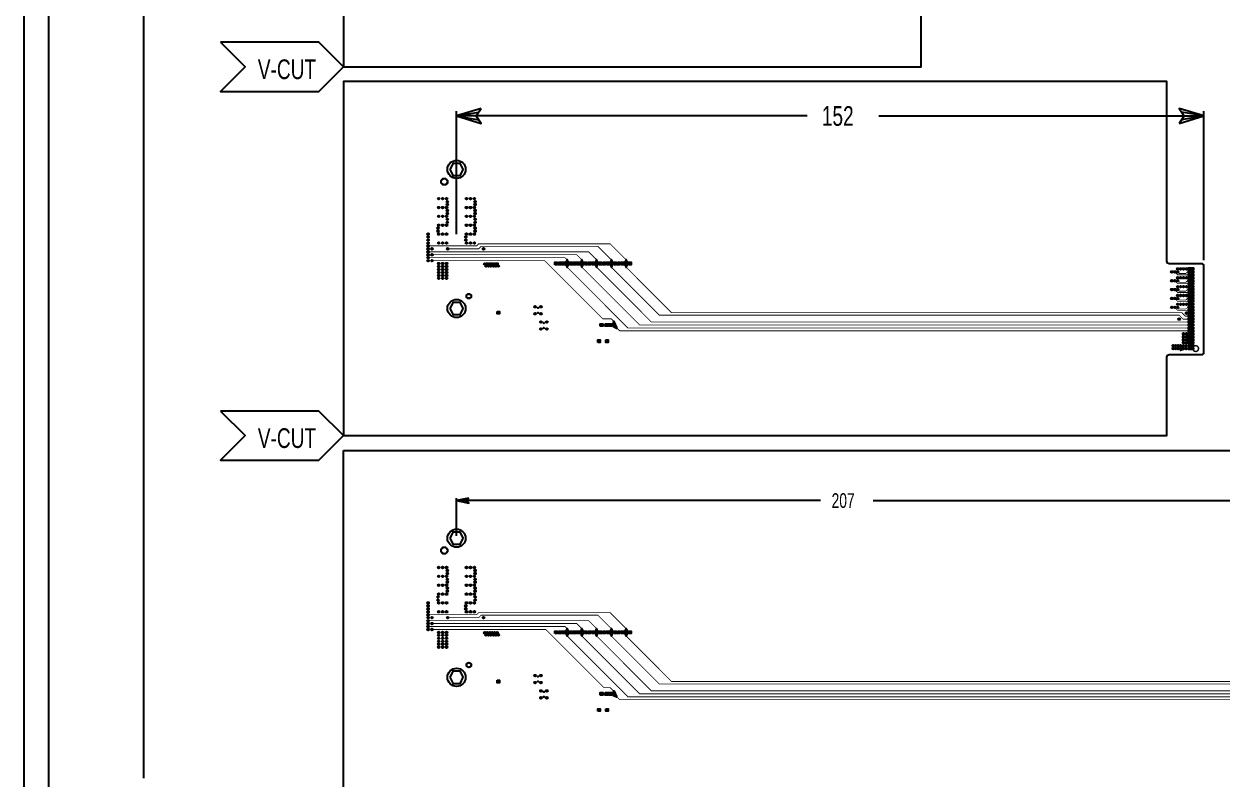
# Model space of a CAD drawing. Extents: x -65 to 700, y -155 to 755.
# Drawn here: x -65 to 178.7, y 230.2 to 383.7 of the extents above; entities that cross this region are included whole.
import ezdxf
from ezdxf.enums import TextEntityAlignment as Align

# ---------------------------------------------------------------- set-up
doc = ezdxf.new("R2010")
doc.units = 0
for name, color, linetype in [('BOARD_GEOMETRY_DIMENSION', 212, 'CONTINUOUS'), ('BOARD_GEOMETRY_OUTLINE', 254, 'CONTINUOUS'), ('DRAWING_FORMAT_OUTLINE', 85, 'CONTINUOUS'), ('ETCH_BOTTOM', 30, 'CONTINUOUS'), ('MANUFACTURING_NCBACKDRILL-1-4', 85, 'CONTINUOUS'), ('MANUFACTURING_NCBACKDRILL-16-4', 85, 'CONTINUOUS'), ('MANUFACTURING_NCBACKDRILL-16-6', 85, 'CONTINUOUS'), ('MANUFACTURING_NCLEGEND-1-16', 85, 'CONTINUOUS'), ('PACKAGE_GEOMETRY_ASSEMBLY_BOTTO', 13, 'CONTINUOUS'), ('PACKAGE_GEOMETRY_SILKSCREEN_BOT', 6, 'CONTINUOUS'), ('PIN_BOTTOM', 30, 'CONTINUOUS'), ('VIA_CLASS_BOTTOM', 30, 'CONTINUOUS')]:
    doc.layers.add(name, color=color, linetype=linetype)

# ---------------------------------------------------------------- blocks, each defined once
blk = doc.blocks.new('FIGURE_SQUARE')
blk.add_lwpolyline([(-0.5, -0.5), (-0.5, 0.5), (0.5, 0.5), (0.5, -0.5)], close=True)
blk = doc.blocks.new('FIGURE_CROSS')
for points in [[(-0.5, 0), (0.5, 0)], [(0, 0.5), (0, -0.5)]]:
    blk.add_lwpolyline(points)
blk = doc.blocks.new('FIGURE_HEX')
blk.add_lwpolyline([(-0.5, 0), (-0.25, 0.5), (0.25, 0.5), (0.5, 0), (0.25, -0.5), (-0.25, -0.5)], close=True)
blk = doc.blocks.new('FIGURE_OCT')
blk.add_lwpolyline([(-0.5, -0.2071), (-0.5, 0.2071), (-0.2071, 0.5), (0.2071, 0.5), (0.5, 0.2071), (0.5, -0.2071), (0.2071, -0.5), (-0.2071, -0.5)], close=True)

msp = doc.modelspace()

# ---------------------------------------------------------------- linework, layer by layer
at = {"layer": 'BOARD_GEOMETRY_DIMENSION'}
for points in [[(-40.6, 230.35), (-40.6, 522)], [(23, 365), (27.5, 364.25), (27, 365), (23, 365), (27.5, 365.75), (28, 366.5)], [(28, 366.5), (23, 365), (28, 363.5), (27, 365), (28, 366.5)], [(23, 341), (23, 366)], [(170, 363.5), (175, 365), (170, 366.5), (171, 365), (170, 363.5)], [(175, 365), (170.5, 365.75), (171, 365), (175, 365), (170.5, 364.25), (170, 363.5)], [(175, 335.705), (175, 366)], [(94.3144, 365), (23, 365)], [(108.9144, 365), (175, 365)], [(23, 286.8), (25.25, 286.55), (25, 286.8), (23, 286.8), (25.25, 287.05), (25.5, 287.3)], [(25.5, 287.3), (23, 286.8), (25.5, 286.3), (25, 286.8), (25.5, 287.3)], [(23, 279.64), (23, 287.3)], [(97.05, 286.8), (23, 286.8)], [(107.75, 286.8), (230, 286.8)]]:
    msp.add_lwpolyline(points, dxfattribs=at)
at = {"layer": 'BOARD_GEOMETRY_OUTLINE'}
for points in [[(0, 375), (117.5, 375), (117.5, 390.975, -0.429311), (118, 391.475), (124.75, 391.475), (125, 391.725), (125, 409.705), (124.75, 409.955), (118, 409.955, -0.410035), (117.5, 410.455), (117.5, 447), (0, 447)], [(0, 300), (167.5, 300), (167.5, 315.975, -0.429311), (168, 316.475), (174.75, 316.475), (175, 316.725), (175, 334.705), (174.75, 334.955), (168, 334.955, -0.410035), (167.5, 335.455), (167.5, 372), (0, 372)], [(0, 297), (222.5, 297), (222.5, 260.455, 0.410035), (223, 259.955), (229.75, 259.955), (230, 259.705), (230, 241.725), (229.75, 241.475), (223, 241.475, 0.006409), (222.9875, 241.4752, 0.414214), (222.4998, 240.9875, 0.006409), (222.5, 240.975), (222.5, 225), (0, 225)]]:
    msp.add_lwpolyline(points, format="xyb", close=True, dxfattribs=at)
for points in [[(-25, 380), (-20, 375), (-25, 370), (-5, 370), (0, 375), (-5, 380)], [(-25, 305), (-20, 300), (-25, 295), (-5, 295), (0, 300), (-5, 305)]]:
    msp.add_lwpolyline(points, close=True, dxfattribs=at)
at = {"layer": 'DRAWING_FORMAT_OUTLINE'}
for points in [[(-65, -155), (700, -155), (700, 755), (-65, 755)], [(-60, -150), (695, -150), (695, 750), (-60, 750)]]:
    msp.add_lwpolyline(points, close=True, dxfattribs=at)
at = {"layer": 'ETCH_BOTTOM'}
for points, const_width in [([(57.5, 335), (57.5, 335.75), (54.25, 339), (27.5, 339), (27.085, 338.585), (17.22, 338.585)], 0.169), ([(17.22, 337.385), (49.865, 337.385), (51.5, 335.75), (51.5, 335)], 0.169), ([(18, 336.785), (47.465, 336.785), (48.5, 335.75), (48.5, 335)], 0.169), ([(54.5, 335), (54.5, 335.75), (51.75, 338.5), (28, 338.5), (27.485, 337.985), (21.2, 337.985)], 0.169), ([(17.22, 336.185), (45.065, 336.185), (45.5, 335.75), (45.5, 335)], 0.169), ([(55.0146, 322.4854), (55.0146, 323.2354), (54.5, 323.75), (52.75, 323.75), (40.915, 335.585), (18, 335.585)], 0.169), ([(45.5, 335), (45.5, 334.25), (57.85, 321.9), (58.6, 321.9)], 0.169), ([(48.5, 335), (48.5, 334.25), (60.25, 322.5), (61, 322.5)], 0.169), ([(51.5, 335), (51.5, 334.25), (62.65, 323.1), (63.4, 323.1)], 0.169), ([(65, 324.5), (64.25, 324.5), (54.5, 334.25), (54.5, 335)], 0.169), ([(67.5, 325), (66.75, 325), (57.5, 334.25), (57.5, 335)], 0.169), ([(172.43, 333.9), (171.5, 333.9)], 0.169), ([(169.1, 333.3), (169.7, 332.7), (172.43, 332.7)], 0.171), ([(169.1, 331.5), (169.7, 330.9), (172.43, 330.9)], 0.171), ([(172.43, 333.3), (171.6805, 333.3), (171.3665, 332.986), (170.014, 332.986), (169.7, 333.3)], 0.171), ([(172.43, 331.5), (171.6805, 331.5), (171.3665, 331.186), (170.014, 331.186), (169.7, 331.5)], 0.171), ([(172.43, 332.1), (171.5, 332.1)], 0.169), ([(169.1, 329.7), (169.7, 329.1), (172.43, 329.1)], 0.171), ([(172.43, 329.7), (171.6805, 329.7), (171.3665, 329.386), (170.014, 329.386), (169.7, 329.7)], 0.171), ([(172.43, 330.3), (171.5, 330.3)], 0.169), ([(169.1, 327.9), (169.7, 327.3), (172.43, 327.3)], 0.171), ([(172.43, 327.9), (171.6805, 327.9), (171.3665, 327.586), (170.014, 327.586), (169.7, 327.9)], 0.171), ([(172.43, 328.5), (171.5, 328.5)], 0.169), ([(172.43, 326.7), (171.5, 326.7)], 0.169), ([(160, 324.5), (65, 324.5)], 0.169), ([(162.5, 325), (67.5, 325)], 0.169), ([(172.43, 323.7), (170.8025, 323.7), (170.0025, 324.5), (160, 324.5)], 0.169), ([(172.43, 324.3), (171.2582, 324.3), (170.5582, 325), (162.5, 325)], 0.169), ([(169.1, 326.1), (169.7, 325.5), (172.43, 325.5)], 0.127), ([(172.43, 326.1), (171.7165, 326.1), (171.3835, 325.767), (169.8106, 325.767), (169.6786, 325.899), (169.6786, 326.0786), (169.7, 326.1)], 0.127), ([(172.43, 324.9), (171.5, 324.9)], 0.169), ([(55.0146, 322.4854), (56.2, 321.3)], 0.169), ([(153.6, 321.9), (58.6, 321.9)], 0.169), ([(156, 322.5), (61, 322.5)], 0.169), ([(158.4, 323.1), (63.4, 323.1)], 0.169), ([(153.6, 321.9), (172.43, 321.9)], 0.169), ([(156, 322.5), (172.43, 322.5)], 0.169), ([(158.4, 323.1), (172.43, 323.1)], 0.169), ([(151.2, 321.3), (56.2, 321.3)], 0.169), ([(151.2, 321.3), (172.43, 321.3)], 0.169), ([(171.5, 320.7), (170.9, 320.7)], 0.169), ([(172.43, 320.7), (171.5, 320.7)], 0.169), ([(172.43, 320.1), (171.5, 320.1)], 0.169), ([(172.43, 319.5), (171.5, 319.5)], 0.169), ([(172.43, 320.7), (172.43, 320.1)], 0.169), ([(172.43, 320.1), (172.43, 319.5)], 0.169), ([(172.43, 319.5), (172.43, 318.9)], 0.169), ([(171.5, 318.9), (170.9, 318.9)], 0.169), ([(172.43, 318.9), (171.5, 318.9)], 0.169), ([(172.43, 318.9), (172.43, 318.3)], 0.169), ([(172.43, 318.3), (172.43, 317.7)], 0.169), ([(57.5, 260), (57.5, 260.75), (54.25, 264), (27.5, 264), (27.085, 263.585), (17.22, 263.585)], 0.169), ([(54.5, 260), (54.5, 260.75), (51.75, 263.5), (28, 263.5), (27.485, 262.985), (21.2, 262.985)], 0.169), ([(17.22, 262.385), (49.865, 262.385), (51.5, 260.75), (51.5, 260)], 0.169), ([(17.22, 261.185), (45.065, 261.185), (45.5, 260.75), (45.5, 260)], 0.169), ([(18, 261.785), (47.465, 261.785), (48.5, 260.75), (48.5, 260)], 0.169), ([(18, 260.585), (41.165, 260.585), (53, 248.75), (54.25, 248.75), (55.0146, 247.9854), (55.0146, 247.4854)], 0.169), ([(227.43, 246.9), (57.85, 246.9), (45.5, 259.25), (45.5, 260)], 0.169), ([(227.43, 247.5), (60.25, 247.5), (48.5, 259.25), (48.5, 260)], 0.169), ([(227.43, 248.1), (62.65, 248.1), (51.5, 259.25), (51.5, 260)], 0.169), ([(54.5, 260), (54.5, 259.25), (64.25, 249.5), (225.0025, 249.5), (225.8025, 248.7), (227.43, 248.7)], 0.169), ([(227.43, 249.3), (226.2582, 249.3), (225.5582, 250), (66.75, 250), (57.5, 259.25), (57.5, 260)], 0.169), ([(227.43, 246.3), (56.2, 246.3), (55.0146, 247.4854)], 0.169)]:
    msp.add_lwpolyline(points, dxfattribs=dict(at, const_width=const_width))
for points in [[(45.4284, 335.6942), (45.25, 335.25), (45.5, 334.9789), (45.75, 335.25), (45.5716, 335.6942, 0.55392)], [(45.5716, 334.3058), (45.75, 334.75), (45.5, 335.0211), (45.25, 334.75), (45.4284, 334.3058, 0.55392)], [(48.4284, 335.6942), (48.25, 335.25), (48.5, 334.9789), (48.75, 335.25), (48.5716, 335.6942, 0.55392)], [(48.5716, 334.3058), (48.75, 334.75), (48.5, 335.0211), (48.25, 334.75), (48.4284, 334.3058, 0.55392)], [(51.4284, 335.6942), (51.25, 335.25), (51.5, 334.9789), (51.75, 335.25), (51.5716, 335.6942, 0.55392)], [(51.5716, 334.3058), (51.75, 334.75), (51.5, 335.0211), (51.25, 334.75), (51.4284, 334.3058, 0.55392)], [(54.4284, 335.6942), (54.25, 335.25), (54.5, 334.9789), (54.75, 335.25), (54.5716, 335.6942, 0.55392)], [(54.5716, 334.3058), (54.75, 334.75), (54.5, 335.0211), (54.25, 334.75), (54.4284, 334.3058, 0.55392)], [(57.4284, 335.6942), (57.25, 335.25), (57.5, 334.9789), (57.75, 335.25), (57.5716, 335.6942, 0.55392)], [(57.5716, 334.3058), (57.75, 334.75), (57.5, 335.0211), (57.25, 334.75), (57.4284, 334.3058, 0.55392)], [(54.943, 323.1796), (54.7646, 322.7354), (55.0146, 322.4643), (55.2646, 322.7354), (55.0862, 323.1796, 0.55392)], [(55.6375, 321.971), (55.2646, 322.7354), (54.9997, 322.5003), (54.7646, 322.2354), (55.529, 321.8625, 0.640781)], [(45.4284, 260.6942), (45.25, 260.25), (45.5, 259.9789), (45.75, 260.25), (45.5716, 260.6942, 0.55392)], [(45.5716, 259.3058), (45.75, 259.75), (45.5, 260.0211), (45.25, 259.75), (45.4284, 259.3058, 0.55392)], [(48.4284, 260.6942), (48.25, 260.25), (48.5, 259.9789), (48.75, 260.25), (48.5716, 260.6942, 0.55392)], [(48.5716, 259.3058), (48.75, 259.75), (48.5, 260.0211), (48.25, 259.75), (48.4284, 259.3058, 0.55392)], [(51.4284, 260.6942), (51.25, 260.25), (51.5, 259.9789), (51.75, 260.25), (51.5716, 260.6942, 0.55392)], [(51.5716, 259.3058), (51.75, 259.75), (51.5, 260.0211), (51.25, 259.75), (51.4284, 259.3058, 0.55392)], [(54.4284, 260.6942), (54.25, 260.25), (54.5, 259.9789), (54.75, 260.25), (54.5716, 260.6942, 0.55392)], [(54.5716, 259.3058), (54.75, 259.75), (54.5, 260.0211), (54.25, 259.75), (54.4284, 259.3058, 0.55392)], [(57.4284, 260.6942), (57.25, 260.25), (57.5, 259.9789), (57.75, 260.25), (57.5716, 260.6942, 0.55392)], [(57.5716, 259.3058), (57.75, 259.75), (57.5, 260.0211), (57.25, 259.75), (57.4284, 259.3058, 0.55392)], [(54.9551, 248.043), (54.7646, 247.7354), (55.0146, 247.4643), (55.2646, 247.7354), (55.0741, 248.043, 0.411765)], [(55.6375, 246.971), (55.2646, 247.7354), (54.9997, 247.5003), (54.7646, 247.2354), (55.529, 246.8625, 0.640781)]]:
    msp.add_lwpolyline(points, format="xyb", close=True, dxfattribs=at)
for points in [[(170.8, 320.8), (172.8, 320.8), (172.8, 317.65), (172.05, 317.65), (172.05, 318.8), (170.8, 318.8)], [(171.8, 320.2), (171.8, 320.6), (172.05, 320.6), (172.05, 320.2)], [(171.8, 319.6), (171.8, 320), (172.05, 320), (172.05, 319.6)], [(171.8, 319), (171.8, 319.4), (172.05, 319.4), (172.05, 319)]]:
    msp.add_lwpolyline(points, close=True, dxfattribs=at)
at = {"layer": 'PACKAGE_GEOMETRY_ASSEMBLY_BOTTO', "const_width": 0.3}
msp.add_lwpolyline([(173.9431, 317.7, 1), (172.7769, 317.7, 1), (173.9431, 317.7)], format="xyb", dxfattribs=at)
at = {"layer": 'PACKAGE_GEOMETRY_SILKSCREEN_BOT', "const_width": 0.2}
for points in [[(171.4237, 317.7189), (170.1737, 318.2189)], [(170.1737, 318.2189), (170.1737, 317.2189)], [(170.1737, 317.2189), (171.4237, 317.7189)], [(171.4237, 317.7189), (170.2237, 318.0689)], [(170.2237, 318.0689), (170.2237, 317.4189)], [(170.2237, 317.4189), (171.1237, 317.7189)], [(171.1237, 317.7189), (170.3237, 317.9189)], [(170.3237, 317.9189), (170.3237, 317.5689)], [(170.3237, 317.5689), (170.8737, 317.7189)], [(170.8737, 317.7189), (170.3737, 317.7189)]]:
    msp.add_lwpolyline(points, dxfattribs=at)
at = {"layer": 'PIN_BOTTOM'}
for points in [[(43.7501, 335.25), (44.2501, 335.25), (44.2501, 334.75), (43.7501, 334.75)], [(45.25, 335.25), (45.75, 335.25), (45.75, 334.75), (45.25, 334.75)], [(46.75, 335.25), (47.25, 335.25), (47.25, 334.75), (46.75, 334.75)], [(48.25, 335.25), (48.75, 335.25), (48.75, 334.75), (48.25, 334.75)], [(49.7501, 335.25), (50.2501, 335.25), (50.2501, 334.75), (49.7501, 334.75)], [(51.25, 335.25), (51.75, 335.25), (51.75, 334.75), (51.25, 334.75)], [(52.75, 335.25), (53.25, 335.25), (53.25, 334.75), (52.75, 334.75)], [(54.25, 335.25), (54.75, 335.25), (54.75, 334.75), (54.25, 334.75)], [(55.7501, 335.25), (56.2501, 335.25), (56.2501, 334.75), (55.7501, 334.75)], [(57.25, 335.25), (57.75, 335.25), (57.75, 334.75), (57.25, 334.75)], [(172.93, 333.71), (171.93, 333.71), (171.93, 334.09), (172.93, 334.09)], [(172.93, 333.11), (171.93, 333.11), (171.93, 333.49), (172.93, 333.49)], [(172.93, 332.51), (171.93, 332.51), (171.93, 332.89), (172.93, 332.89)], [(172.93, 331.91), (171.93, 331.91), (171.93, 332.29), (172.93, 332.29)], [(172.93, 331.31), (171.93, 331.31), (171.93, 331.69), (172.93, 331.69)], [(172.93, 330.71), (171.93, 330.71), (171.93, 331.09), (172.93, 331.09)], [(172.93, 330.11), (171.93, 330.11), (171.93, 330.49), (172.93, 330.49)], [(172.93, 329.51), (171.93, 329.51), (171.93, 329.89), (172.93, 329.89)], [(172.93, 328.91), (171.93, 328.91), (171.93, 329.29), (172.93, 329.29)], [(172.93, 328.31), (171.93, 328.31), (171.93, 328.69), (172.93, 328.69)], [(172.93, 327.71), (171.93, 327.71), (171.93, 328.09), (172.93, 328.09)], [(172.93, 327.11), (171.93, 327.11), (171.93, 327.49), (172.93, 327.49)], [(172.93, 326.51), (171.93, 326.51), (171.93, 326.89), (172.93, 326.89)], [(31.25, 325.25), (31.75, 325.25), (31.75, 324.75), (31.25, 324.75)], [(172.93, 325.91), (171.93, 325.91), (171.93, 326.29), (172.93, 326.29)], [(172.93, 325.31), (171.93, 325.31), (171.93, 325.69), (172.93, 325.69)], [(172.93, 324.71), (171.93, 324.71), (171.93, 325.09), (172.93, 325.09)], [(172.93, 324.11), (171.93, 324.11), (171.93, 324.49), (172.93, 324.49)], [(53.2497, 322.7504), (53.7497, 322.7504), (53.7497, 322.2504), (53.2497, 322.2504)], [(54.7646, 322.7354), (55.2646, 322.7354), (55.2646, 322.2354), (54.7646, 322.2354)], [(172.93, 323.51), (171.93, 323.51), (171.93, 323.89), (172.93, 323.89)], [(172.93, 322.91), (171.93, 322.91), (171.93, 323.29), (172.93, 323.29)], [(172.93, 322.31), (171.93, 322.31), (171.93, 322.69), (172.93, 322.69)], [(172.93, 321.71), (171.93, 321.71), (171.93, 322.09), (172.93, 322.09)], [(53.35, 319.45), (53.85, 319.45), (53.85, 318.95), (53.35, 318.95)], [(172.93, 321.11), (171.93, 321.11), (171.93, 321.49), (172.93, 321.49)], [(172.93, 320.51), (171.93, 320.51), (171.93, 320.89), (172.93, 320.89)], [(172.93, 319.91), (171.93, 319.91), (171.93, 320.29), (172.93, 320.29)], [(172.93, 319.31), (171.93, 319.31), (171.93, 319.69), (172.93, 319.69)], [(172.93, 318.71), (171.93, 318.71), (171.93, 319.09), (172.93, 319.09)], [(172.93, 318.11), (171.93, 318.11), (171.93, 318.49), (172.93, 318.49)], [(172.93, 317.51), (171.93, 317.51), (171.93, 317.89), (172.93, 317.89)], [(43.7501, 260.25), (44.2501, 260.25), (44.2501, 259.75), (43.7501, 259.75)], [(45.25, 260.25), (45.75, 260.25), (45.75, 259.75), (45.25, 259.75)], [(46.75, 260.25), (47.25, 260.25), (47.25, 259.75), (46.75, 259.75)], [(48.25, 260.25), (48.75, 260.25), (48.75, 259.75), (48.25, 259.75)], [(49.7501, 260.25), (50.2501, 260.25), (50.2501, 259.75), (49.7501, 259.75)], [(51.25, 260.25), (51.75, 260.25), (51.75, 259.75), (51.25, 259.75)], [(52.75, 260.25), (53.25, 260.25), (53.25, 259.75), (52.75, 259.75)], [(54.25, 260.25), (54.75, 260.25), (54.75, 259.75), (54.25, 259.75)], [(55.7501, 260.25), (56.2501, 260.25), (56.2501, 259.75), (55.7501, 259.75)], [(57.25, 260.25), (57.75, 260.25), (57.75, 259.75), (57.25, 259.75)], [(31.25, 250.25), (31.75, 250.25), (31.75, 249.75), (31.25, 249.75)], [(53.2497, 247.7504), (53.7497, 247.7504), (53.7497, 247.2504), (53.2497, 247.2504)], [(54.7646, 247.7354), (55.2646, 247.7354), (55.2646, 247.2354), (54.7646, 247.2354)], [(53.35, 244.45), (53.85, 244.45), (53.85, 243.95), (53.35, 243.95)]]:
    msp.add_lwpolyline(points, close=True, dxfattribs=at)
for centre, radius in [((23, 354.14), 1.85), ((20.5, 351.64), 0.65), ((23, 325.86), 1.85), ((25.5, 328.36), 0.5), ((39.5662, 326.009), 0.075), ((39.5662, 324.991), 0.075), ((40.7639, 322.9), 0.075), ((40.7639, 321.882), 0.075), ((23, 279.14), 1.85), ((20.5, 276.64), 0.65), ((25.5, 253.36), 0.5), ((23, 250.86), 1.85), ((39.5662, 251.009), 0.075), ((39.5662, 249.991), 0.075), ((40.7639, 247.9), 0.075), ((40.7639, 246.882), 0.075)]:
    msp.add_circle(centre, radius, dxfattribs=at)
at = {"layer": 'VIA_CLASS_BOTTOM'}
for points in [[(43, 334.75), (43, 335.25), (43.5, 335.25), (43.5, 334.75)], [(44.5001, 334.75), (44.5001, 335.25), (45.0001, 335.25), (45.0001, 334.75)], [(46, 334.75), (46, 335.25), (46.5, 335.25), (46.5, 334.75)], [(47.5, 334.75), (47.5, 335.25), (48, 335.25), (48, 334.75)], [(49, 334.75), (49, 335.25), (49.5, 335.25), (49.5, 334.75)], [(50.5001, 334.75), (50.5001, 335.25), (51.0001, 335.25), (51.0001, 334.75)], [(52, 334.75), (52, 335.25), (52.5, 335.25), (52.5, 334.75)], [(53.5, 334.75), (53.5, 335.25), (54, 335.25), (54, 334.75)], [(55, 334.75), (55, 335.25), (55.5, 335.25), (55.5, 334.75)], [(56.5001, 334.75), (56.5001, 335.25), (57.0001, 335.25), (57.0001, 334.75)], [(58, 334.75), (58, 335.25), (58.5, 335.25), (58.5, 334.75)], [(52.25, 322.25), (52.25, 322.75), (52.75, 322.75), (52.75, 322.25)], [(54, 322.25), (54, 322.75), (54.5, 322.75), (54.5, 322.25)], [(51.75, 318.95), (51.75, 319.45), (52.25, 319.45), (52.25, 318.95)], [(43, 259.75), (43, 260.25), (43.5, 260.25), (43.5, 259.75)], [(44.5001, 259.75), (44.5001, 260.25), (45.0001, 260.25), (45.0001, 259.75)], [(46, 259.75), (46, 260.25), (46.5, 260.25), (46.5, 259.75)], [(47.5, 259.75), (47.5, 260.25), (48, 260.25), (48, 259.75)], [(49, 259.75), (49, 260.25), (49.5, 260.25), (49.5, 259.75)], [(50.5001, 259.75), (50.5001, 260.25), (51.0001, 260.25), (51.0001, 259.75)], [(52, 259.75), (52, 260.25), (52.5, 260.25), (52.5, 259.75)], [(53.5, 259.75), (53.5, 260.25), (54, 260.25), (54, 259.75)], [(55, 259.75), (55, 260.25), (55.5, 260.25), (55.5, 259.75)], [(56.5001, 259.75), (56.5001, 260.25), (57.0001, 260.25), (57.0001, 259.75)], [(58, 259.75), (58, 260.25), (58.5, 260.25), (58.5, 259.75)], [(52.25, 247.25), (52.25, 247.75), (52.75, 247.75), (52.75, 247.25)], [(54, 247.25), (54, 247.75), (54.5, 247.75), (54.5, 247.25)], [(51.75, 243.95), (51.75, 244.45), (52.25, 244.45), (52.25, 243.95)]]:
    msp.add_lwpolyline(points, close=True, dxfattribs=at)
for centre in [(19.37, 348.185), (19.37, 346.385), (20.17, 348.185), (20.17, 346.385), (20.97, 348.185), (20.97, 346.385), (21.12, 347.585), (21.12, 346.985), (25.03, 348.185), (25.03, 346.385), (25.83, 348.185), (25.83, 346.385), (26.63, 348.185), (26.63, 346.385), (26.78, 347.585), (26.78, 346.985), (19.37, 344.585), (20.17, 344.585), (20.97, 344.585), (21.12, 345.785), (21.12, 345.185), (21.12, 343.985), (25.03, 344.585), (25.83, 344.585), (26.63, 344.585), (26.78, 345.785), (26.78, 345.185), (26.78, 343.985), (19.22, 342.185), (19.22, 341.585), (19.37, 342.785), (20.17, 342.785), (20.97, 342.785), (21.12, 343.385), (25.03, 342.785), (25.83, 342.785), (26.63, 342.785), (26.78, 343.385), (26.78, 342.185), (26.78, 341.585), (17.22, 340.985), (17.22, 340.385), (17.22, 339.785), (17.22, 339.185), (19.37, 340.985), (19.37, 339.185), (20.17, 340.985), (20.17, 339.185), (20.97, 340.985), (20.97, 339.185), (24.88, 340.385), (24.88, 339.785), (25.03, 340.985), (25.03, 339.185), (25.83, 340.985), (25.83, 339.185), (26.63, 340.985), (26.63, 339.185), (17.22, 338.585), (17.22, 337.985), (17.22, 337.385), (17.22, 336.785), (17.22, 336.185), (18, 337.985), (18, 336.785), (21.2, 337.985), (28.5, 337.985), (17.22, 335.585), (18, 335.585), (19.37, 334.985), (19.37, 334.385), (19.37, 333.785), (20.17, 334.985), (20.17, 334.385), (20.17, 333.785), (20.97, 334.985), (20.97, 334.385), (20.97, 333.785), (28.75, 334.91), (29, 334.5), (29.25, 334.925), (29.5, 334.5), (29.75, 334.925), (30, 334.5), (30.25, 334.925), (30.5, 334.5), (30.75, 334.925), (31, 334.5), (31.25, 334.925), (31.5, 334.5), (169.7, 333.9), (170.3, 333.9), (170.9, 333.9), (171.5, 333.9), (19.37, 333.185), (19.37, 332.585), (19.37, 331.985), (20.17, 333.185), (20.17, 332.585), (20.17, 331.985), (20.97, 333.185), (20.97, 332.585), (20.97, 331.985), (168.5, 333.3), (168.5, 331.5), (169.1, 333.3), (169.1, 331.5), (169.7, 333.3), (169.7, 332.1), (169.7, 331.5), (170.3, 332.1), (170.9, 332.1), (171.5, 332.1), (168.5, 329.7), (169.1, 329.7), (169.7, 330.3), (169.7, 329.7), (170.3, 330.3), (170.9, 330.3), (171.5, 330.3), (168.5, 327.9), (169.1, 327.9), (169.7, 328.5), (169.7, 327.9), (169.7, 326.7), (170.3, 328.5), (170.3, 326.7), (170.9, 328.5), (170.9, 326.7), (171.5, 328.5), (171.5, 326.7), (38.9662, 326.209), (38.9662, 324.791), (40.1662, 326.209), (40.1662, 324.791), (168.5, 326.1), (169.1, 326.1), (169.7, 326.1), (171.5, 324.9), (40.1639, 323.1), (40.1639, 321.682), (41.3639, 323.1), (41.3639, 321.682), (170, 323.7), (170.9, 320.7), (170.9, 320.1), (170.9, 319.5), (171.5, 320.7), (171.5, 320.1), (171.5, 319.5), (168.8, 318.3), (168.8, 317.7), (169.3, 318.3), (169.3, 317.7), (169.8, 318.3), (169.8, 317.7), (170.3, 318.3), (170.3, 317.7), (170.9, 318.9), (170.9, 318.3), (170.9, 317.7), (171.4, 318.3), (171.4, 317.7), (171.5, 318.9), (19.37, 273.185), (20.17, 273.185), (20.97, 273.185), (25.03, 273.185), (25.83, 273.185), (26.63, 273.185), (19.37, 271.385), (20.17, 271.385), (20.97, 271.385), (21.12, 272.585), (21.12, 271.985), (21.12, 270.785), (25.03, 271.385), (25.83, 271.385), (26.63, 271.385), (26.78, 272.585), (26.78, 271.985), (26.78, 270.785), (19.37, 269.585), (20.17, 269.585), (20.97, 269.585), (21.12, 270.185), (21.12, 268.985), (21.12, 268.385), (25.03, 269.585), (25.83, 269.585), (26.63, 269.585), (26.78, 270.185), (26.78, 268.985), (26.78, 268.385), (17.22, 265.985), (19.22, 267.185), (19.22, 266.585), (19.37, 267.785), (19.37, 265.985), (20.17, 267.785), (20.17, 265.985), (20.97, 267.785), (20.97, 265.985), (25.03, 267.785), (25.03, 265.985), (25.83, 267.785), (25.83, 265.985), (26.63, 267.785), (26.63, 265.985), (26.78, 267.185), (26.78, 266.585), (17.22, 265.385), (17.22, 264.785), (17.22, 264.185), (17.22, 263.585), (19.37, 264.185), (20.17, 264.185), (20.97, 264.185), (24.88, 265.385), (24.88, 264.785), (25.03, 264.185), (25.83, 264.185), (26.63, 264.185), (17.22, 262.985), (17.22, 262.385), (17.22, 261.785), (17.22, 261.185), (18, 262.985), (18, 261.785), (21.2, 262.985), (28.5, 262.985), (17.22, 260.585), (18, 260.585), (19.37, 259.985), (19.37, 259.385), (19.37, 258.785), (19.37, 258.185), (20.17, 259.985), (20.17, 259.385), (20.17, 258.785), (20.17, 258.185), (20.97, 259.985), (20.97, 259.385), (20.97, 258.785), (20.97, 258.185), (28.75, 259.91), (29, 259.5), (29.25, 259.925), (29.5, 259.5), (29.75, 259.925), (30, 259.5), (30.25, 259.925), (30.5, 259.5), (30.75, 259.925), (31, 259.5), (31.25, 259.925), (31.5, 259.5), (19.37, 257.585), (19.37, 256.985), (20.17, 257.585), (20.17, 256.985), (20.97, 257.585), (20.97, 256.985), (38.9662, 251.209), (40.1662, 251.209), (38.9662, 249.791), (40.1662, 249.791), (40.1639, 248.1), (40.1639, 246.682), (41.3639, 248.1), (41.3639, 246.682)]:
    msp.add_circle(centre, 0.175, dxfattribs=at)

# ---------------------------------------------------------------- block references
at = {"layer": 'MANUFACTURING_NCBACKDRILL-1-4', "xscale": 0.2, "yscale": 0.2}
for p in [(169.1, 333.3), (169.1, 331.5), (169.7, 333.3), (169.7, 331.5), (169.1, 329.7), (169.7, 329.7), (169.1, 327.9), (169.7, 327.9), (169.1, 326.1), (169.7, 326.1)]:
    msp.add_blockref('FIGURE_CROSS', p, dxfattribs=at)
at = {"layer": 'MANUFACTURING_NCBACKDRILL-16-4'}
for p, xscale, yscale in [((26.78, 347.585), 0.2, 0.2), ((26.78, 346.985), 0.2, 0.2), ((26.78, 345.785), 0.2, 0.2), ((26.78, 345.185), 0.2, 0.2), ((26.78, 343.985), 0.2, 0.2), ((26.78, 343.385), 0.2, 0.2), ((26.78, 342.185), 0.2, 0.2), ((26.78, 341.585), 0.2, 0.2), ((24.88, 340.385), 0.2, 0.2), ((24.88, 339.785), 0.2, 0.2), ((170.3, 333.9), 0.2, 0.2), ((170.9, 333.9), 0.2, 0.2), ((170.3, 332.1), 0.2, 0.2), ((170.9, 332.1), 0.2, 0.2), ((170.3, 330.3), 0.2, 0.2), ((170.9, 330.3), 0.2, 0.2), ((170.3, 328.5), 0.2, 0.2), ((170.3, 326.7), 0.2, 0.2), ((170.9, 328.5), 0.2, 0.2), ((170.9, 326.7), 0.2, 0.2), ((39.5662, 326.009), 0.15, 0.15), ((39.5662, 324.991), 0.15, 0.15), ((26.78, 272.585), 0.2, 0.2), ((26.78, 271.985), 0.2, 0.2), ((26.78, 270.785), 0.2, 0.2), ((26.78, 270.185), 0.2, 0.2), ((26.78, 268.985), 0.2, 0.2), ((26.78, 268.385), 0.2, 0.2), ((26.78, 267.185), 0.2, 0.2), ((26.78, 266.585), 0.2, 0.2), ((24.88, 265.385), 0.2, 0.2), ((24.88, 264.785), 0.2, 0.2), ((39.5662, 251.009), 0.15, 0.15), ((39.5662, 249.991), 0.15, 0.15)]:
    msp.add_blockref('FIGURE_CROSS', p, dxfattribs=dict(at, xscale=xscale, yscale=yscale))
at = {"layer": 'MANUFACTURING_NCBACKDRILL-16-6'}
for p, xscale, yscale in [((21.12, 347.585), 0.2, 0.2), ((21.12, 346.985), 0.2, 0.2), ((21.12, 345.785), 0.2, 0.2), ((21.12, 345.185), 0.2, 0.2), ((21.12, 343.985), 0.2, 0.2), ((19.22, 342.185), 0.2, 0.2), ((19.22, 341.585), 0.2, 0.2), ((21.12, 343.385), 0.2, 0.2), ((17.22, 340.385), 0.2, 0.2), ((17.22, 339.785), 0.2, 0.2), ((40.7639, 322.9), 0.15, 0.15), ((40.7639, 321.882), 0.15, 0.15), ((21.12, 272.585), 0.2, 0.2), ((21.12, 271.985), 0.2, 0.2), ((21.12, 270.785), 0.2, 0.2), ((21.12, 270.185), 0.2, 0.2), ((21.12, 268.985), 0.2, 0.2), ((21.12, 268.385), 0.2, 0.2), ((19.22, 267.185), 0.2, 0.2), ((19.22, 266.585), 0.2, 0.2), ((17.22, 265.385), 0.2, 0.2), ((17.22, 264.785), 0.2, 0.2), ((40.7639, 247.9), 0.15, 0.15), ((40.7639, 246.882), 0.15, 0.15)]:
    msp.add_blockref('FIGURE_CROSS', p, dxfattribs=dict(at, xscale=xscale, yscale=yscale))
at = {"layer": 'MANUFACTURING_NCLEGEND-1-16'}
for name, p, xscale, yscale in [('FIGURE_HEX', (23, 354.14), 2.6, 2.6), ('FIGURE_OCT', (20.5, 351.64), 1.3, 1.3), ('FIGURE_SQUARE', (19.37, 348.185), 0.2, 0.2), ('FIGURE_SQUARE', (19.37, 346.385), 0.2, 0.2), ('FIGURE_SQUARE', (20.17, 348.185), 0.2, 0.2), ('FIGURE_SQUARE', (20.17, 346.385), 0.2, 0.2), ('FIGURE_SQUARE', (20.97, 348.185), 0.2, 0.2), ('FIGURE_SQUARE', (20.97, 346.385), 0.2, 0.2), ('FIGURE_SQUARE', (21.12, 347.585), 0.2, 0.2), ('FIGURE_SQUARE', (21.12, 346.985), 0.2, 0.2), ('FIGURE_SQUARE', (25.03, 348.185), 0.2, 0.2), ('FIGURE_SQUARE', (25.03, 346.385), 0.2, 0.2), ('FIGURE_SQUARE', (25.83, 348.185), 0.2, 0.2), ('FIGURE_SQUARE', (25.83, 346.385), 0.2, 0.2), ('FIGURE_SQUARE', (26.63, 348.185), 0.2, 0.2), ('FIGURE_SQUARE', (26.63, 346.385), 0.2, 0.2), ('FIGURE_SQUARE', (26.78, 347.585), 0.2, 0.2), ('FIGURE_SQUARE', (26.78, 346.985), 0.2, 0.2), ('FIGURE_SQUARE', (19.37, 344.585), 0.2, 0.2), ('FIGURE_SQUARE', (20.17, 344.585), 0.2, 0.2), ('FIGURE_SQUARE', (20.97, 344.585), 0.2, 0.2), ('FIGURE_SQUARE', (21.12, 345.785), 0.2, 0.2), ('FIGURE_SQUARE', (21.12, 345.185), 0.2, 0.2), ('FIGURE_SQUARE', (21.12, 343.985), 0.2, 0.2), ('FIGURE_SQUARE', (25.03, 344.585), 0.2, 0.2), ('FIGURE_SQUARE', (25.83, 344.585), 0.2, 0.2), ('FIGURE_SQUARE', (26.63, 344.585), 0.2, 0.2), ('FIGURE_SQUARE', (26.78, 345.785), 0.2, 0.2), ('FIGURE_SQUARE', (26.78, 345.185), 0.2, 0.2), ('FIGURE_SQUARE', (26.78, 343.985), 0.2, 0.2), ('FIGURE_SQUARE', (19.22, 342.185), 0.2, 0.2), ('FIGURE_SQUARE', (19.22, 341.585), 0.2, 0.2), ('FIGURE_SQUARE', (19.37, 342.785), 0.2, 0.2), ('FIGURE_SQUARE', (20.17, 342.785), 0.2, 0.2), ('FIGURE_SQUARE', (20.97, 342.785), 0.2, 0.2), ('FIGURE_SQUARE', (21.12, 343.385), 0.2, 0.2), ('FIGURE_SQUARE', (25.03, 342.785), 0.2, 0.2), ('FIGURE_SQUARE', (25.83, 342.785), 0.2, 0.2), ('FIGURE_SQUARE', (26.63, 342.785), 0.2, 0.2), ('FIGURE_SQUARE', (26.78, 343.385), 0.2, 0.2), ('FIGURE_SQUARE', (26.78, 342.185), 0.2, 0.2), ('FIGURE_SQUARE', (26.78, 341.585), 0.2, 0.2), ('FIGURE_SQUARE', (17.22, 340.985), 0.2, 0.2), ('FIGURE_SQUARE', (17.22, 340.385), 0.2, 0.2), ('FIGURE_SQUARE', (17.22, 339.785), 0.2, 0.2), ('FIGURE_SQUARE', (17.22, 339.185), 0.2, 0.2), ('FIGURE_SQUARE', (19.37, 340.985), 0.2, 0.2), ('FIGURE_SQUARE', (19.37, 339.185), 0.2, 0.2), ('FIGURE_SQUARE', (20.17, 340.985), 0.2, 0.2), ('FIGURE_SQUARE', (20.17, 339.185), 0.2, 0.2), ('FIGURE_SQUARE', (20.97, 340.985), 0.2, 0.2), ('FIGURE_SQUARE', (20.97, 339.185), 0.2, 0.2), ('FIGURE_SQUARE', (24.88, 340.385), 0.2, 0.2), ('FIGURE_SQUARE', (24.88, 339.785), 0.2, 0.2), ('FIGURE_SQUARE', (25.03, 340.985), 0.2, 0.2), ('FIGURE_SQUARE', (25.03, 339.185), 0.2, 0.2), ('FIGURE_SQUARE', (25.83, 340.985), 0.2, 0.2), ('FIGURE_SQUARE', (25.83, 339.185), 0.2, 0.2), ('FIGURE_SQUARE', (26.63, 340.985), 0.2, 0.2), ('FIGURE_SQUARE', (26.63, 339.185), 0.2, 0.2), ('FIGURE_SQUARE', (17.22, 338.585), 0.2, 0.2), ('FIGURE_SQUARE', (17.22, 337.985), 0.2, 0.2), ('FIGURE_SQUARE', (17.22, 337.385), 0.2, 0.2), ('FIGURE_SQUARE', (17.22, 336.785), 0.2, 0.2), ('FIGURE_SQUARE', (18, 337.985), 0.2, 0.2), ('FIGURE_SQUARE', (18, 336.785), 0.2, 0.2), ('FIGURE_SQUARE', (21.2, 337.985), 0.2, 0.2), ('FIGURE_SQUARE', (28.5, 337.985), 0.2, 0.2), ('FIGURE_SQUARE', (17.22, 336.185), 0.2, 0.2), ('FIGURE_SQUARE', (17.22, 335.585), 0.2, 0.2), ('FIGURE_SQUARE', (18, 335.585), 0.2, 0.2), ('FIGURE_SQUARE', (19.37, 334.985), 0.2, 0.2), ('FIGURE_SQUARE', (19.37, 334.385), 0.2, 0.2), ('FIGURE_SQUARE', (20.17, 334.985), 0.2, 0.2), ('FIGURE_SQUARE', (20.17, 334.385), 0.2, 0.2), ('FIGURE_SQUARE', (20.97, 334.985), 0.2, 0.2), ('FIGURE_SQUARE', (20.97, 334.385), 0.2, 0.2), ('FIGURE_SQUARE', (28.75, 334.91), 0.2, 0.2), ('FIGURE_SQUARE', (29, 334.5), 0.2, 0.2), ('FIGURE_SQUARE', (29.25, 334.925), 0.2, 0.2), ('FIGURE_SQUARE', (29.5, 334.5), 0.2, 0.2), ('FIGURE_SQUARE', (29.75, 334.925), 0.2, 0.2), ('FIGURE_SQUARE', (30, 334.5), 0.2, 0.2), ('FIGURE_SQUARE', (30.25, 334.925), 0.2, 0.2), ('FIGURE_SQUARE', (30.5, 334.5), 0.2, 0.2), ('FIGURE_SQUARE', (30.75, 334.925), 0.2, 0.2), ('FIGURE_SQUARE', (31, 334.5), 0.2, 0.2), ('FIGURE_SQUARE', (31.25, 334.925), 0.2, 0.2), ('FIGURE_SQUARE', (31.5, 334.5), 0.2, 0.2), ('FIGURE_CROSS', (43.25, 335), 0.15, 0.15), ('FIGURE_CROSS', (44.0001, 335), 0.15, 0.15), ('FIGURE_CROSS', (44.7501, 335), 0.15, 0.15), ('FIGURE_CROSS', (45.5, 335), 0.15, 0.15), ('FIGURE_CROSS', (46.25, 335), 0.15, 0.15), ('FIGURE_CROSS', (47, 335), 0.15, 0.15), ('FIGURE_CROSS', (47.75, 335), 0.15, 0.15), ('FIGURE_CROSS', (48.5, 335), 0.15, 0.15), ('FIGURE_CROSS', (49.25, 335), 0.15, 0.15), ('FIGURE_CROSS', (50.0001, 335), 0.15, 0.15), ('FIGURE_CROSS', (50.7501, 335), 0.15, 0.15), ('FIGURE_CROSS', (51.5, 335), 0.15, 0.15), ('FIGURE_CROSS', (52.25, 335), 0.15, 0.15), ('FIGURE_CROSS', (53, 335), 0.15, 0.15), ('FIGURE_CROSS', (53.75, 335), 0.15, 0.15), ('FIGURE_CROSS', (54.5, 335), 0.15, 0.15), ('FIGURE_CROSS', (55.25, 335), 0.15, 0.15), ('FIGURE_CROSS', (56.0001, 335), 0.15, 0.15), ('FIGURE_CROSS', (56.7501, 335), 0.15, 0.15), ('FIGURE_CROSS', (57.5, 335), 0.15, 0.15), ('FIGURE_CROSS', (58.25, 335), 0.15, 0.15), ('FIGURE_SQUARE', (169.7, 333.9), 0.2, 0.2), ('FIGURE_SQUARE', (170.3, 333.9), 0.2, 0.2), ('FIGURE_SQUARE', (170.9, 333.9), 0.2, 0.2), ('FIGURE_SQUARE', (171.5, 333.9), 0.2, 0.2), ('FIGURE_SQUARE', (19.37, 333.785), 0.2, 0.2), ('FIGURE_SQUARE', (19.37, 333.185), 0.2, 0.2), ('FIGURE_SQUARE', (19.37, 332.585), 0.2, 0.2), ('FIGURE_SQUARE', (19.37, 331.985), 0.2, 0.2), ('FIGURE_SQUARE', (20.17, 333.785), 0.2, 0.2), ('FIGURE_SQUARE', (20.17, 333.185), 0.2, 0.2), ('FIGURE_SQUARE', (20.17, 332.585), 0.2, 0.2), ('FIGURE_SQUARE', (20.17, 331.985), 0.2, 0.2), ('FIGURE_SQUARE', (20.97, 333.785), 0.2, 0.2), ('FIGURE_SQUARE', (20.97, 333.185), 0.2, 0.2), ('FIGURE_SQUARE', (20.97, 332.585), 0.2, 0.2), ('FIGURE_SQUARE', (20.97, 331.985), 0.2, 0.2), ('FIGURE_SQUARE', (168.5, 333.3), 0.2, 0.2), ('FIGURE_SQUARE', (168.5, 331.5), 0.2, 0.2), ('FIGURE_SQUARE', (169.1, 333.3), 0.2, 0.2), ('FIGURE_SQUARE', (169.1, 331.5), 0.2, 0.2), ('FIGURE_SQUARE', (169.7, 333.3), 0.2, 0.2), ('FIGURE_SQUARE', (169.7, 332.1), 0.2, 0.2), ('FIGURE_SQUARE', (169.7, 331.5), 0.2, 0.2), ('FIGURE_SQUARE', (170.3, 332.1), 0.2, 0.2), ('FIGURE_SQUARE', (170.9, 332.1), 0.2, 0.2), ('FIGURE_SQUARE', (171.5, 332.1), 0.2, 0.2), ('FIGURE_SQUARE', (168.5, 329.7), 0.2, 0.2), ('FIGURE_SQUARE', (169.1, 329.7), 0.2, 0.2), ('FIGURE_SQUARE', (169.7, 330.3), 0.2, 0.2), ('FIGURE_SQUARE', (169.7, 329.7), 0.2, 0.2), ('FIGURE_SQUARE', (170.3, 330.3), 0.2, 0.2), ('FIGURE_SQUARE', (170.9, 330.3), 0.2, 0.2), ('FIGURE_SQUARE', (171.5, 330.3), 0.2, 0.2), ('FIGURE_HEX', (23, 325.86), 2.6, 2.6), ('FIGURE_SQUARE', (168.5, 327.9), 0.2, 0.2), ('FIGURE_SQUARE', (169.1, 327.9), 0.2, 0.2), ('FIGURE_SQUARE', (169.7, 328.5), 0.2, 0.2), ('FIGURE_SQUARE', (169.7, 327.9), 0.2, 0.2), ('FIGURE_SQUARE', (169.7, 326.7), 0.2, 0.2), ('FIGURE_SQUARE', (170.3, 328.5), 0.2, 0.2), ('FIGURE_SQUARE', (170.3, 326.7), 0.2, 0.2), ('FIGURE_SQUARE', (170.9, 328.5), 0.2, 0.2), ('FIGURE_SQUARE', (170.9, 326.7), 0.2, 0.2), ('FIGURE_SQUARE', (171.5, 328.5), 0.2, 0.2), ('FIGURE_SQUARE', (171.5, 326.7), 0.2, 0.2), ('FIGURE_CROSS', (31.5, 325), 0.15, 0.15), ('FIGURE_SQUARE', (38.9662, 326.209), 0.2, 0.2), ('FIGURE_SQUARE', (38.9662, 324.791), 0.2, 0.2), ('FIGURE_CROSS', (39.5662, 326.009), 0.15, 0.15), ('FIGURE_CROSS', (39.5662, 324.991), 0.15, 0.15), ('FIGURE_SQUARE', (40.1662, 326.209), 0.2, 0.2), ('FIGURE_SQUARE', (40.1662, 324.791), 0.2, 0.2), ('FIGURE_SQUARE', (168.5, 326.1), 0.2, 0.2), ('FIGURE_SQUARE', (169.1, 326.1), 0.2, 0.2), ('FIGURE_SQUARE', (169.7, 326.1), 0.2, 0.2), ('FIGURE_SQUARE', (171.5, 324.9), 0.2, 0.2), ('FIGURE_SQUARE', (40.1639, 323.1), 0.2, 0.2), ('FIGURE_SQUARE', (40.1639, 321.682), 0.2, 0.2), ('FIGURE_CROSS', (40.7639, 322.9), 0.15, 0.15), ('FIGURE_CROSS', (40.7639, 321.882), 0.15, 0.15), ('FIGURE_SQUARE', (41.3639, 323.1), 0.2, 0.2), ('FIGURE_SQUARE', (41.3639, 321.682), 0.2, 0.2), ('FIGURE_CROSS', (52.5, 322.5), 0.15, 0.15), ('FIGURE_CROSS', (53.4997, 322.5004), 0.15, 0.15), ('FIGURE_CROSS', (54.25, 322.5), 0.15, 0.15), ('FIGURE_CROSS', (55.0146, 322.4854), 0.15, 0.15), ('FIGURE_SQUARE', (170, 323.7), 0.2, 0.2), ('FIGURE_SQUARE', (170.9, 320.7), 0.2, 0.2), ('FIGURE_SQUARE', (170.9, 320.1), 0.2, 0.2), ('FIGURE_SQUARE', (170.9, 319.5), 0.2, 0.2), ('FIGURE_SQUARE', (171.5, 320.7), 0.2, 0.2), ('FIGURE_SQUARE', (171.5, 320.1), 0.2, 0.2), ('FIGURE_SQUARE', (171.5, 319.5), 0.2, 0.2), ('FIGURE_CROSS', (52, 319.2), 0.15, 0.15), ('FIGURE_CROSS', (53.6, 319.2), 0.15, 0.15), ('FIGURE_SQUARE', (168.8, 318.3), 0.2, 0.2), ('FIGURE_SQUARE', (168.8, 317.7), 0.2, 0.2), ('FIGURE_SQUARE', (169.3, 318.3), 0.2, 0.2), ('FIGURE_SQUARE', (169.3, 317.7), 0.2, 0.2), ('FIGURE_SQUARE', (169.8, 318.3), 0.2, 0.2), ('FIGURE_SQUARE', (169.8, 317.7), 0.2, 0.2), ('FIGURE_SQUARE', (170.3, 318.3), 0.2, 0.2), ('FIGURE_SQUARE', (170.3, 317.7), 0.2, 0.2), ('FIGURE_SQUARE', (170.9, 318.9), 0.2, 0.2), ('FIGURE_SQUARE', (170.9, 318.3), 0.2, 0.2), ('FIGURE_SQUARE', (170.9, 317.7), 0.2, 0.2), ('FIGURE_SQUARE', (171.4, 318.3), 0.2, 0.2), ('FIGURE_SQUARE', (171.4, 317.7), 0.2, 0.2), ('FIGURE_SQUARE', (171.5, 318.9), 0.2, 0.2), ('FIGURE_HEX', (23, 279.14), 2.6, 2.6), ('FIGURE_OCT', (20.5, 276.64), 1.3, 1.3), ('FIGURE_SQUARE', (19.37, 273.185), 0.2, 0.2), ('FIGURE_SQUARE', (20.17, 273.185), 0.2, 0.2), ('FIGURE_SQUARE', (20.97, 273.185), 0.2, 0.2), ('FIGURE_SQUARE', (25.03, 273.185), 0.2, 0.2), ('FIGURE_SQUARE', (25.83, 273.185), 0.2, 0.2), ('FIGURE_SQUARE', (26.63, 273.185), 0.2, 0.2), ('FIGURE_SQUARE', (19.37, 271.385), 0.2, 0.2), ('FIGURE_SQUARE', (20.17, 271.385), 0.2, 0.2), ('FIGURE_SQUARE', (20.97, 271.385), 0.2, 0.2), ('FIGURE_SQUARE', (21.12, 272.585), 0.2, 0.2), ('FIGURE_SQUARE', (21.12, 271.985), 0.2, 0.2), ('FIGURE_SQUARE', (21.12, 270.785), 0.2, 0.2), ('FIGURE_SQUARE', (25.03, 271.385), 0.2, 0.2), ('FIGURE_SQUARE', (25.83, 271.385), 0.2, 0.2), ('FIGURE_SQUARE', (26.63, 271.385), 0.2, 0.2), ('FIGURE_SQUARE', (26.78, 272.585), 0.2, 0.2), ('FIGURE_SQUARE', (26.78, 271.985), 0.2, 0.2), ('FIGURE_SQUARE', (26.78, 270.785), 0.2, 0.2), ('FIGURE_SQUARE', (19.37, 269.585), 0.2, 0.2), ('FIGURE_SQUARE', (20.17, 269.585), 0.2, 0.2), ('FIGURE_SQUARE', (20.97, 269.585), 0.2, 0.2), ('FIGURE_SQUARE', (21.12, 270.185), 0.2, 0.2), ('FIGURE_SQUARE', (21.12, 268.985), 0.2, 0.2), ('FIGURE_SQUARE', (21.12, 268.385), 0.2, 0.2), ('FIGURE_SQUARE', (25.03, 269.585), 0.2, 0.2), ('FIGURE_SQUARE', (25.83, 269.585), 0.2, 0.2), ('FIGURE_SQUARE', (26.63, 269.585), 0.2, 0.2), ('FIGURE_SQUARE', (26.78, 270.185), 0.2, 0.2), ('FIGURE_SQUARE', (26.78, 268.985), 0.2, 0.2), ('FIGURE_SQUARE', (26.78, 268.385), 0.2, 0.2), ('FIGURE_SQUARE', (17.22, 265.985), 0.2, 0.2), ('FIGURE_SQUARE', (19.22, 267.185), 0.2, 0.2), ('FIGURE_SQUARE', (19.22, 266.585), 0.2, 0.2), ('FIGURE_SQUARE', (19.37, 267.785), 0.2, 0.2), ('FIGURE_SQUARE', (19.37, 265.985), 0.2, 0.2), ('FIGURE_SQUARE', (20.17, 267.785), 0.2, 0.2), ('FIGURE_SQUARE', (20.17, 265.985), 0.2, 0.2), ('FIGURE_SQUARE', (20.97, 267.785), 0.2, 0.2), ('FIGURE_SQUARE', (20.97, 265.985), 0.2, 0.2), ('FIGURE_SQUARE', (25.03, 267.785), 0.2, 0.2), ('FIGURE_SQUARE', (25.03, 265.985), 0.2, 0.2), ('FIGURE_SQUARE', (25.83, 267.785), 0.2, 0.2), ('FIGURE_SQUARE', (25.83, 265.985), 0.2, 0.2), ('FIGURE_SQUARE', (26.63, 267.785), 0.2, 0.2), ('FIGURE_SQUARE', (26.63, 265.985), 0.2, 0.2), ('FIGURE_SQUARE', (26.78, 267.185), 0.2, 0.2), ('FIGURE_SQUARE', (26.78, 266.585), 0.2, 0.2), ('FIGURE_SQUARE', (17.22, 265.385), 0.2, 0.2), ('FIGURE_SQUARE', (17.22, 264.785), 0.2, 0.2), ('FIGURE_SQUARE', (17.22, 264.185), 0.2, 0.2), ('FIGURE_SQUARE', (17.22, 263.585), 0.2, 0.2), ('FIGURE_SQUARE', (19.37, 264.185), 0.2, 0.2), ('FIGURE_SQUARE', (20.17, 264.185), 0.2, 0.2), ('FIGURE_SQUARE', (20.97, 264.185), 0.2, 0.2), ('FIGURE_SQUARE', (24.88, 265.385), 0.2, 0.2), ('FIGURE_SQUARE', (24.88, 264.785), 0.2, 0.2), ('FIGURE_SQUARE', (25.03, 264.185), 0.2, 0.2), ('FIGURE_SQUARE', (25.83, 264.185), 0.2, 0.2), ('FIGURE_SQUARE', (26.63, 264.185), 0.2, 0.2), ('FIGURE_SQUARE', (17.22, 262.985), 0.2, 0.2), ('FIGURE_SQUARE', (17.22, 262.385), 0.2, 0.2), ('FIGURE_SQUARE', (17.22, 261.785), 0.2, 0.2), ('FIGURE_SQUARE', (17.22, 261.185), 0.2, 0.2), ('FIGURE_SQUARE', (18, 262.985), 0.2, 0.2), ('FIGURE_SQUARE', (18, 261.785), 0.2, 0.2), ('FIGURE_SQUARE', (21.2, 262.985), 0.2, 0.2), ('FIGURE_SQUARE', (28.5, 262.985), 0.2, 0.2), ('FIGURE_SQUARE', (17.22, 260.585), 0.2, 0.2), ('FIGURE_SQUARE', (18, 260.585), 0.2, 0.2), ('FIGURE_SQUARE', (19.37, 259.985), 0.2, 0.2), ('FIGURE_SQUARE', (19.37, 259.385), 0.2, 0.2), ('FIGURE_SQUARE', (19.37, 258.785), 0.2, 0.2), ('FIGURE_SQUARE', (20.17, 259.985), 0.2, 0.2), ('FIGURE_SQUARE', (20.17, 259.385), 0.2, 0.2), ('FIGURE_SQUARE', (20.17, 258.785), 0.2, 0.2), ('FIGURE_SQUARE', (20.97, 259.985), 0.2, 0.2), ('FIGURE_SQUARE', (20.97, 259.385), 0.2, 0.2), ('FIGURE_SQUARE', (20.97, 258.785), 0.2, 0.2), ('FIGURE_SQUARE', (28.75, 259.91), 0.2, 0.2), ('FIGURE_SQUARE', (29, 259.5), 0.2, 0.2), ('FIGURE_SQUARE', (29.25, 259.925), 0.2, 0.2), ('FIGURE_SQUARE', (29.5, 259.5), 0.2, 0.2), ('FIGURE_SQUARE', (29.75, 259.925), 0.2, 0.2), ('FIGURE_SQUARE', (30, 259.5), 0.2, 0.2), ('FIGURE_SQUARE', (30.25, 259.925), 0.2, 0.2), ('FIGURE_SQUARE', (30.5, 259.5), 0.2, 0.2), ('FIGURE_SQUARE', (30.75, 259.925), 0.2, 0.2), ('FIGURE_SQUARE', (31, 259.5), 0.2, 0.2), ('FIGURE_SQUARE', (31.25, 259.925), 0.2, 0.2), ('FIGURE_SQUARE', (31.5, 259.5), 0.2, 0.2), ('FIGURE_CROSS', (43.25, 260), 0.15, 0.15), ('FIGURE_CROSS', (44.0001, 260), 0.15, 0.15), ('FIGURE_CROSS', (44.7501, 260), 0.15, 0.15), ('FIGURE_CROSS', (45.5, 260), 0.15, 0.15), ('FIGURE_CROSS', (46.25, 260), 0.15, 0.15), ('FIGURE_CROSS', (47, 260), 0.15, 0.15), ('FIGURE_CROSS', (47.75, 260), 0.15, 0.15), ('FIGURE_CROSS', (48.5, 260), 0.15, 0.15), ('FIGURE_CROSS', (49.25, 260), 0.15, 0.15), ('FIGURE_CROSS', (50.0001, 260), 0.15, 0.15), ('FIGURE_CROSS', (50.7501, 260), 0.15, 0.15), ('FIGURE_CROSS', (51.5, 260), 0.15, 0.15), ('FIGURE_CROSS', (52.25, 260), 0.15, 0.15), ('FIGURE_CROSS', (53, 260), 0.15, 0.15), ('FIGURE_CROSS', (53.75, 260), 0.15, 0.15), ('FIGURE_CROSS', (54.5, 260), 0.15, 0.15), ('FIGURE_CROSS', (55.25, 260), 0.15, 0.15), ('FIGURE_CROSS', (56.0001, 260), 0.15, 0.15), ('FIGURE_CROSS', (56.7501, 260), 0.15, 0.15), ('FIGURE_CROSS', (57.5, 260), 0.15, 0.15), ('FIGURE_CROSS', (58.25, 260), 0.15, 0.15), ('FIGURE_SQUARE', (19.37, 258.185), 0.2, 0.2), ('FIGURE_SQUARE', (19.37, 257.585), 0.2, 0.2), ('FIGURE_SQUARE', (19.37, 256.985), 0.2, 0.2), ('FIGURE_SQUARE', (20.17, 258.185), 0.2, 0.2), ('FIGURE_SQUARE', (20.17, 257.585), 0.2, 0.2), ('FIGURE_SQUARE', (20.17, 256.985), 0.2, 0.2), ('FIGURE_SQUARE', (20.97, 258.185), 0.2, 0.2), ('FIGURE_SQUARE', (20.97, 257.585), 0.2, 0.2), ('FIGURE_SQUARE', (20.97, 256.985), 0.2, 0.2), ('FIGURE_HEX', (23, 250.86), 2.6, 2.6), ('FIGURE_SQUARE', (38.9662, 251.209), 0.2, 0.2), ('FIGURE_CROSS', (39.5662, 251.009), 0.15, 0.15), ('FIGURE_SQUARE', (40.1662, 251.209), 0.2, 0.2), ('FIGURE_CROSS', (31.5, 250), 0.15, 0.15), ('FIGURE_SQUARE', (38.9662, 249.791), 0.2, 0.2), ('FIGURE_CROSS', (39.5662, 249.991), 0.15, 0.15), ('FIGURE_SQUARE', (40.1662, 249.791), 0.2, 0.2), ('FIGURE_SQUARE', (40.1639, 248.1), 0.2, 0.2), ('FIGURE_SQUARE', (40.1639, 246.682), 0.2, 0.2), ('FIGURE_CROSS', (40.7639, 247.9), 0.15, 0.15), ('FIGURE_CROSS', (40.7639, 246.882), 0.15, 0.15), ('FIGURE_SQUARE', (41.3639, 248.1), 0.2, 0.2), ('FIGURE_SQUARE', (41.3639, 246.682), 0.2, 0.2), ('FIGURE_CROSS', (52.5, 247.5), 0.15, 0.15), ('FIGURE_CROSS', (53.4997, 247.5004), 0.15, 0.15), ('FIGURE_CROSS', (54.25, 247.5), 0.15, 0.15), ('FIGURE_CROSS', (55.0146, 247.4854), 0.15, 0.15), ('FIGURE_CROSS', (52, 244.2), 0.15, 0.15), ('FIGURE_CROSS', (53.6, 244.2), 0.15, 0.15)]:
    msp.add_blockref(name, p, dxfattribs=dict(at, xscale=xscale, yscale=yscale))
at = {"layer": 'MANUFACTURING_NCLEGEND-1-16', "rotation": 90}
for p in [(25.5, 328.36), (25.5, 253.36)]:
    msp.add_blockref('FIGURE_HEX', p, dxfattribs=at)

# ---------------------------------------------------------------- texts
at = {"layer": 'BOARD_GEOMETRY_DIMENSION'}
for s, height, width, p in [('152', 4, 0.725, (97.3144, 363)), ('207', 3, 0.7, (99.3, 285.3))]:
    msp.add_text(s, height=height, dxfattribs=dict(at, width=width)).set_placement(p)
at = {"layer": 'BOARD_GEOMETRY_OUTLINE', "width": 0.725}
for p in [(-11.5, 372.5), (-11.5, 297.5)]:
    msp.add_text('V-CUT', height=4, dxfattribs=at).set_placement(p, align=Align.CENTER)

doc.saveas('drawing.dxf')
